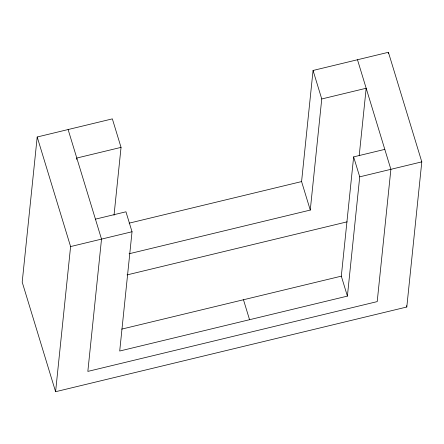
<?xml version="1.0" encoding="UTF-8"?>
<svg xmlns="http://www.w3.org/2000/svg" width="444" height="444" viewBox="0 0 444 444"><rect width="100%" height="100%" fill="white"/><g stroke="black" fill="none" stroke-linecap="round" stroke-linejoin="round"><path stroke-width="0.67" d="M114.025 215.273L121.04 147.375L112.354 118.87L37.196 136.996L22.2 282.134L55.594 391.708L406.804 307.004L421.8 161.866L388.406 52.292L313.059 70.463L301.581 181.574L310.267 210.073L129.093 253.768M76.662 159.424L76.801 158.042L121.04 147.375M55.594 391.708L70.596 246.57L37.196 136.996M95.432 219.164L125.952 211.799L132.035 231.751L119.708 351.021L347.397 296.109L359.723 176.84L353.64 156.887L384.804 149.373M310.267 210.073L321.75 98.968L313.059 70.463M347.397 296.109L341.314 276.157L353.64 156.887M359.196 155.772L366.172 88.256L321.75 98.968M388.261 53.669L388.406 52.292M129.16 223.154L301.581 181.574M70.596 246.57L132.035 231.751M359.723 176.84L421.8 161.866M127.062 274.908L347.119 221.839M121.7 329.121L341.314 276.157M357.487 59.751L390.881 169.325L377.211 301.609L87.84 371.4L101.515 239.111L68.115 129.543M406.399 305.683L406.804 307.004M243.473 299.756L249.556 319.708"/></g></svg>
